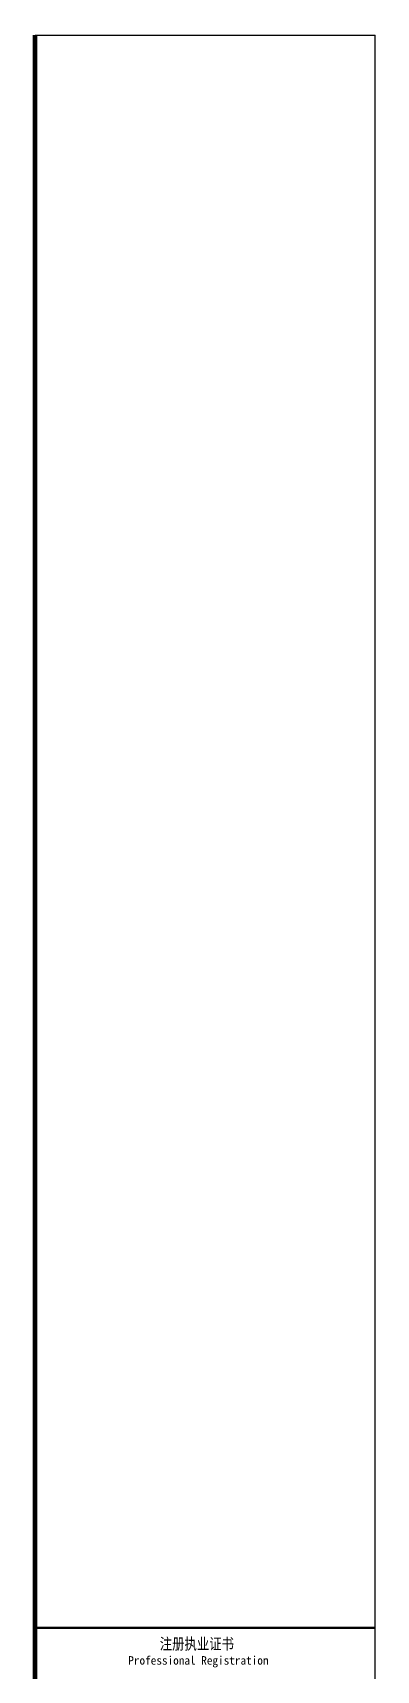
# Model space of a CAD drawing. Extents: x -809667 to 586099, y 3084146 to 3634412.
# Drawn here: x -809667 to -803607, y 3444082 to 3472972 of the extents above; entities that cross this region are included whole.
import ezdxf
from ezdxf.enums import TextEntityAlignment as Align

# ---------------------------------------------------------------- set-up
doc = ezdxf.new("R2010")
doc.units = 0
doc.header["$LTSCALE"] = 0.5
doc.layers.get('0').update_dxf_attribs({"linetype": 'CONTINUOUS'})
doc.layers.add('P-图框', color=7, linetype='CONTINUOUS')
doc.styles.add('STYLE-ARIAL', font='')
doc.styles.add('图签', font='', dxfattribs={"width": 0.66})
doc.styles.get('STYLE-ARIAL').set_extended_font_data('NSimSun')
doc.styles.get('图签').set_extended_font_data('SimSun')

# ---------------------------------------------------------------- blocks, each defined once
blk = doc.blocks.new('图签')
at = {"layer": 'P-图框'}
for points, const_width in [([(884511.9751887447, -72756.75519665264), (884511.9751887447, -132756.7551966526)], 80), ([(884511.9751887447, -100856.7549742685), (890511.9751887447, -100856.7549742685)], 40)]:
    blk.add_lwpolyline(points, dxfattribs=dict(at, const_width=const_width))
for points in [[(884511.9751887447, -72756.75519665264), (890511.9751887447, -72756.75519665264)], [(890511.9751887447, -100856.7549742685), (890511.9751887447, -72756.75519665264)]]:
    blk.add_lwpolyline(points, dxfattribs=at)
blk.add_lwpolyline([(884511.9751887447, -100856.7549742685), (884511.9751887447, -132756.7551966526), (890511.9751887447, -132756.7551966526), (890511.9751887447, -100856.7549742685)], close=True, dxfattribs=at)
for s, height, style, width, p in [('注册执业证书', 200, '图签', 0.8, (887366.9997945449, -101140.7177891677)), ('Professional Registration', 150, 'STYLE-ARIAL', 0.9700000000000001, (887394.6986934466, -101433.6684105431))]:
    blk.add_text(s, height=height, dxfattribs=dict(at, style=style, width=width)).set_placement(p, align=Align.MIDDLE_CENTER)

msp = doc.modelspace()

# ---------------------------------------------------------------- block references
msp.add_blockref('图签', (-1694139.463501051, 3545689.159442358))

doc.saveas('drawing.dxf')
